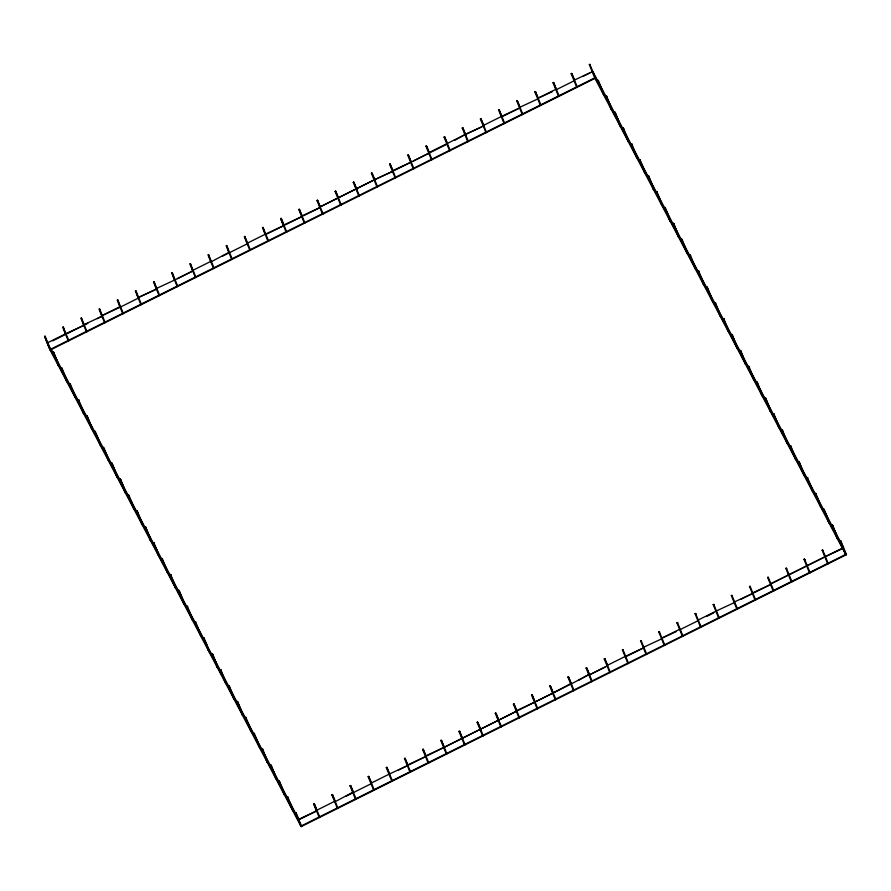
<?xml version="1.0" encoding="UTF-8"?>
<svg xmlns="http://www.w3.org/2000/svg" width="891" height="891" viewBox="0 0 891 891"><rect width="100%" height="100%" fill="white"/><g stroke="black" fill="none" stroke-linecap="round" stroke-linejoin="round"><path stroke-width="1.34" d="M845.659 554.458L840.291 541.193L840.837 540.926L846.45 554.659L301.113 826.625L49.907 349.595L44.55 336.341L45.341 336.542L44.806 336.809L50.163 350.074L595.489 78.118L589.887 64.375L589.341 64.653L594.698 77.907L845.904 554.937M68.317 341.019L62.704 327.275L63.25 327.008L65.644 334.392M86.483 331.964L80.869 318.221L81.415 317.953L83.799 325.326L67.36 333.535M104.637 322.91L99.024 309.166L99.569 308.899L101.964 316.272L97.264 318.622M122.802 313.855L117.189 300.111L117.735 299.844L120.118 307.217L102.253 315.525L119.873 306.738M140.956 304.789L135.343 291.056L135.889 290.789L138.283 298.162L120.664 306.95M159.121 295.734L153.508 282.001L154.054 281.723L156.437 289.107L138.573 297.416L155.268 289.698M177.276 286.679L171.662 272.947L172.208 272.668L174.603 280.052L156.727 288.361M195.441 277.624L189.828 263.892L190.373 263.613L192.757 270.998L177.487 278.605M213.595 268.57L207.982 254.826L208.527 254.559L210.922 261.943M231.76 259.515L226.147 245.771L226.693 245.504L229.076 252.877L222.026 256.396M249.914 250.46L244.301 236.716L244.847 236.449L247.241 243.822L229.622 252.61M268.08 241.394L262.466 227.662L263.012 227.394L264.95 233.665M286.234 232.339L280.62 218.607L281.166 218.328L283.861 224.833M304.399 223.285L298.786 209.552L299.331 209.274L302.016 215.778M322.553 214.23L316.94 200.497L317.486 200.219L320.181 206.723M340.718 205.175L335.105 191.431L335.651 191.164L338.335 197.668M358.873 196.12L353.259 182.377L353.805 182.109L356.979 189.816M377.038 187.065L371.424 173.322L371.97 173.054L375.144 180.762M395.192 178L389.579 164.267L390.124 164L392.82 170.504M413.357 168.945L407.744 155.212L408.29 154.934L410.974 161.438M431.511 159.89L425.898 146.157L426.7 146.358L429.373 152.985L446.992 144.208M449.677 150.835L444.063 137.103L444.609 136.824L447.538 143.93M467.831 141.78L462.217 128.037L462.763 127.769L465.937 135.477M485.996 132.726L480.383 118.982L480.928 118.715L483.613 125.219M504.15 123.671L498.537 109.927L499.083 109.66L501.778 116.164M522.315 114.616L516.702 100.872L517.248 100.605L519.932 107.109M540.469 105.55L534.856 91.818L535.402 91.55L538.097 98.055M558.635 96.495L553.021 82.763L553.567 82.484L556.251 88.989M576.789 87.441L571.176 73.708L571.721 73.43L574.417 79.934M265.685 234.021L283.561 225.713L280.877 219.086L281.422 218.807M299.576 209.753L298.786 209.552M317.742 200.698L316.94 200.497M335.896 191.643L335.105 191.431M354.061 182.588L353.259 182.377M372.215 173.533L371.424 173.322M390.381 164.467L389.579 164.267M408.535 155.413L407.744 155.212M426.7 146.358L425.898 146.157M444.854 137.303L444.063 137.103M463.019 128.248L462.217 128.037M481.173 119.194L480.383 118.982M499.339 110.139L498.537 109.927M517.493 101.073L516.702 100.872M535.658 92.018L534.856 91.818M553.812 82.963L553.021 82.763M571.977 73.908L571.176 73.708M47.769 342.701L65.388 333.913M65.934 333.635L83.799 325.326M84.088 324.58L101.964 316.272M193.046 270.24L210.666 261.464M228.831 252.409L211.457 261.664M247.531 243.076L265.15 234.288M283.85 224.966L301.715 216.658L285.276 224.855M302.004 215.912L319.88 207.603L303.43 215.8M392.808 170.626L410.673 162.318M429.128 152.517L446.736 143.729M447.282 143.462L464.902 134.675L454.588 140.422M483.601 125.341L501.221 116.565M501.767 116.287L519.631 107.978M519.921 107.232L537.796 98.923M555.694 89.39L538.086 98.177L552.431 91.628M574.405 80.067L592.816 71.48L600.924 86.895M52.725 340.83L64.464 334.971M84.344 325.059L87.864 323.299M267.111 233.91L282.38 226.303M391.338 171.963L374.643 179.681L392.519 171.373M394.234 170.515L409.504 162.908M413.569 160.87L428.838 153.263L411.219 162.051M480.962 127.268L465.447 134.396L483.312 126.088M503.192 116.175L518.462 108.568M582.87 76.437L589.92 72.928M49.907 349.595L595.244 77.64L846.45 554.659M52.914 352.223L53.716 352.424L59.073 365.689L58.528 365.956L52.914 352.223L53.716 352.424M598.251 80.257L597.705 80.535L603.318 94.268L603.864 94.001L598.496 80.736M55.598 358.85L56.144 358.583L51.143 349.094M55.843 359.329L56.389 359.062L64.508 374.465L63.963 374.732L56.467 360.51M58.271 365.488L58.817 365.21L53.46 351.945M61.824 367.838L67.438 381.571L66.892 381.849L61.279 368.106L62.08 368.317M608.308 101.942L606.069 96.417L606.615 96.15L607.785 100.516M611.972 109.404L611.426 109.682L608.753 103.044L609.299 102.777L601.18 87.374M69.643 383.988L70.445 384.199L69.643 383.988L75.256 397.731L75.802 397.453L70.189 383.72M614.434 112.299L615.236 112.511L620.593 125.765L620.047 126.043L614.434 112.299L615.236 112.511M72.572 391.104L73.118 390.826L81.237 406.24L80.691 406.508L75.067 395.838M619.791 125.564L620.336 125.297L614.979 112.032M78.007 399.881L78.809 400.081L78.007 399.881L83.364 413.134L83.91 412.867M622.798 128.193L623.6 128.393L622.798 128.193L628.411 141.925L628.957 141.658L623.344 127.914M86.917 415.496L86.371 415.763L91.985 429.495L92.53 429.228L86.917 415.496L92.274 428.749L91.728 429.028M631.162 144.075L631.964 144.275L631.162 144.075L636.775 157.807L637.321 157.54L631.708 143.796M633.846 150.702L634.392 150.434L626.273 135.02L625.727 135.298L633.223 149.521M95.281 431.378L94.747 431.645L100.349 445.389L100.895 445.11L95.281 431.378L94.992 432.124M640.328 160.157L639.526 159.957L644.895 173.222L645.429 172.943M103.657 447.26L103.111 447.527L108.713 461.271L109.259 461.003L103.902 447.739M648.436 175.572L647.902 175.839L653.504 189.583L654.05 189.304L648.436 175.572L653.805 188.836L653.259 189.104M117.378 476.407L116.832 476.674L111.475 463.42L112.021 463.142L117.077 477.153L117.623 476.885L112.021 463.142M656.266 191.732L657.057 191.933L656.266 191.732L661.868 205.465L662.414 205.197L656.812 191.454M119.84 479.302L120.63 479.503L125.987 492.768L125.442 493.035L119.84 479.302L120.63 479.503M664.63 207.614L665.421 207.815L664.63 207.614L669.987 220.879L670.533 220.6M667.303 214.241L667.849 213.974L659.741 198.559L659.195 198.838L665.432 210.688M125.197 492.567L125.742 492.289L120.385 479.035M128.749 494.917L128.204 495.184L133.806 508.928L134.352 508.65L128.995 495.396M672.995 223.496L673.785 223.697L679.142 236.961L678.597 237.24L672.995 223.496L673.785 223.697M678.352 236.761L678.897 236.483L673.54 223.229M137.114 510.799L142.716 524.543L142.181 524.81L137.114 510.799L136.568 511.066L141.925 524.331L142.471 524.064M681.359 239.378L682.15 239.59L681.359 239.378L686.961 253.122L687.507 252.844L681.905 239.111M684.032 246.016L684.578 245.738L676.469 230.335L675.924 230.602L681.537 241.272M144.932 526.96L145.723 527.16L151.091 540.425L150.546 540.692L144.932 526.96L145.723 527.16M689.723 255.272L690.514 255.472L689.723 255.272L695.336 269.004L695.871 268.737L690.269 254.993M150.289 540.213L150.835 539.946L145.478 526.681M153.842 542.574L153.297 542.842L158.91 556.574L159.456 556.307L153.842 542.574L153.553 543.321M698.087 271.154L698.878 271.354L698.087 271.154L700.315 276.678M701.017 278.259L701.562 277.992L709.682 293.395L709.136 293.662L701.64 279.44M703.99 284.14L703.445 284.418L700.772 277.78L701.306 277.513L693.198 262.099L692.652 262.377L700.148 276.6M161.661 558.724L162.463 558.935L161.661 558.724L167.274 572.467L167.82 572.189L162.207 558.457M706.452 287.036L707.254 287.247L712.611 300.501L712.065 300.779L706.708 287.515M711.809 300.3L712.355 300.022L706.997 286.768M170.025 574.617L170.827 574.818L170.025 574.617L175.382 587.871L175.928 587.603M714.816 302.918L715.618 303.129L714.816 302.918L717.055 308.453M717.745 310.035L718.291 309.756L726.41 325.17L725.864 325.438L718.369 311.215M178.389 590.499L179.191 590.7L184.548 603.964L184.003 604.232L178.389 590.499L179.191 590.7M723.18 318.811L723.982 319.011L723.18 318.811L725.864 325.438M181.073 597.126L181.619 596.859L173.5 581.444L172.954 581.723L179.826 594.754M183.746 603.753L184.292 603.485L178.935 590.221M186.754 606.381L187.556 606.582L186.754 606.381L192.367 620.125L192.913 619.846L187.299 606.114M732.09 334.426L737.703 348.158L737.158 348.426L732.09 334.426L731.544 334.693L736.902 347.958L737.447 347.679M189.438 613.008L189.983 612.741L181.864 597.338L181.319 597.605L188.814 611.827M189.694 613.487L190.229 613.22L198.348 628.623M195.374 622.742L195.664 621.996L195.129 622.263L197.613 628.266M739.909 350.575L740.711 350.787L746.068 364.04L745.522 364.319L739.909 350.575L740.711 350.787M195.664 621.996L201.277 635.728L200.731 636.007L198.058 629.369L198.604 629.102L206.712 644.516L206.166 644.783M742.849 357.681L743.384 357.414L751.503 372.817M745.277 363.84L745.812 363.561L740.454 350.308M203.493 638.156L204.284 638.357L203.493 638.156L208.85 651.41L209.396 651.143M749.075 366.669L748.284 366.457L750.957 373.095L743.473 358.873M211.858 654.039L212.648 654.239L218.005 667.504L217.46 667.771L211.858 654.039L212.648 654.239M762.551 395.337L762.005 395.604L756.648 382.35L757.194 382.072L758.352 386.438M217.215 667.303L217.76 667.025L212.403 653.76M220.222 669.921L221.013 670.121L220.222 669.921L222.65 675.946M765.013 398.232L765.803 398.433L771.16 411.698L770.615 411.965L765.013 398.232L765.803 398.433M223.151 677.026L223.697 676.759L231.805 692.162L231.259 692.441L223.775 678.218M770.37 411.497L770.915 411.219L765.558 397.965M228.586 685.803L229.377 686.014L228.586 685.803L231.504 693.042M773.377 414.115L774.168 414.326L773.377 414.115L778.979 427.858L779.525 427.58L773.923 413.847M234.489 698.8L233.943 699.067L231.705 693.543M237.496 701.417L236.95 701.696L242.564 715.428L243.098 715.161L237.496 701.417L242.853 714.682L242.307 714.95M781.741 429.997L782.532 430.208L781.741 429.997L787.343 443.74L787.889 443.473L782.287 429.729M784.414 436.635L784.96 436.356L776.852 420.953L776.306 421.22L783.79 435.443M245.86 717.3L245.315 717.578L250.928 731.311L251.474 731.043L245.86 717.3L245.571 718.057M790.896 446.09L790.105 445.89L795.463 459.143L796.008 458.876M254.225 733.193L259.838 746.925L259.292 747.204L253.679 733.46L254.481 733.672M799.015 461.505L798.47 461.772L804.083 475.504L804.629 475.237L799.015 461.505L804.373 474.758L803.827 475.037M267.946 762.34L267.4 762.607L262.043 749.342L262.589 749.075L264.527 755.345M806.834 477.654L807.636 477.866L806.834 477.654L812.447 491.398L812.993 491.119L807.38 477.387M262.589 749.075L268.202 762.807L267.656 763.086L264.972 756.459L265.518 756.181L273.637 771.595L273.091 771.862L269.349 764.745M270.407 765.235L271.209 765.436L276.566 778.701L276.021 778.968L270.407 765.235L271.209 765.436M815.198 493.547L816 493.748L815.198 493.547L820.811 507.28L821.357 507.012L815.744 493.269M275.764 778.489L276.31 778.222L270.953 764.957M279.317 780.85L278.772 781.117L284.385 794.85L284.931 794.583L279.574 781.318M823.562 509.429L824.364 509.63L823.562 509.429L828.92 522.683L829.465 522.416M287.682 796.732L287.136 797L292.749 810.743L293.295 810.465L287.682 796.732L287.392 797.478M831.927 525.311L832.729 525.512L838.086 538.777L837.54 539.055L831.927 525.311L832.729 525.512M837.284 538.576L837.83 538.298L832.472 525.044M296.302 813.093L295.511 812.882L300.868 826.146L846.194 554.191M319.279 817.57L313.665 803.827L314.211 803.559L317.14 810.665M337.433 808.516L331.831 794.772L332.621 794.984L335.306 801.61L352.669 792.344M355.598 799.45L349.985 785.717L350.776 785.918L353.46 792.556L371.079 783.768M373.752 790.395L368.15 776.662L368.685 776.384L371.168 782.387M391.917 781.34L386.304 767.608L386.85 767.329L389.334 773.332M410.072 772.285L404.469 758.553L405.004 758.274L407.944 765.38M428.237 763.231L422.624 749.487L423.169 749.22L426.098 756.325M446.391 754.176L440.789 740.432L441.58 740.644L444.264 747.271L461.872 738.483L444.264 747.271M464.556 745.121L458.943 731.377L459.734 731.589L462.418 738.216L480.037 729.428L462.418 738.216M482.71 736.066L477.108 722.323L477.899 722.523L480.583 729.161L498.192 720.373L480.583 729.161M500.876 727L495.262 713.268L496.053 713.468L498.737 720.106L515.176 711.898M519.03 717.946L513.428 704.213L513.962 703.935L516.903 711.051M537.195 708.891L531.582 695.158L532.373 695.359L535.057 701.985L552.676 693.209L536.226 701.406M555.349 699.836L549.747 686.092L550.538 686.304L553.211 692.931L570.83 684.143M573.514 690.781L567.901 677.037L568.692 677.249L571.376 683.876L588.739 674.621L578.426 680.368M591.669 681.726L586.066 667.983L586.857 668.194L589.53 674.821L604.8 667.203M609.834 672.672L604.221 658.928L604.766 658.661L607.25 664.664M622.386 649.873L623.177 650.074L622.386 649.873L627.988 663.606M640.54 640.818L641.331 641.019L640.54 640.818L646.153 654.551M658.705 631.764L659.496 631.964L658.705 631.764L664.307 645.496M676.859 622.709L677.65 622.909L676.859 622.709L682.473 636.441M695.025 613.643L695.815 613.854L695.025 613.643L700.627 627.387M713.179 604.588L713.969 604.8L713.179 604.588L718.792 618.332M731.333 595.533L732.135 595.745L731.333 595.533L736.946 609.277M749.498 586.478L750.289 586.679L749.498 586.478L755.111 600.211M767.652 577.424L768.454 577.624L767.652 577.424L773.265 591.156M785.817 568.369L786.608 568.569L785.817 568.369L791.431 582.101M803.972 559.314L804.773 559.515L803.972 559.314L809.585 573.047M822.137 550.248L822.928 550.46L822.137 550.248L827.75 563.992M316.84 811.545L313.922 804.306L314.456 804.038M332.621 794.984L331.831 794.772M350.776 785.918L349.985 785.717M368.941 776.863L368.15 776.662M387.095 767.808L386.304 767.608M405.26 758.753L404.469 758.553M423.414 749.699L422.624 749.487M441.58 740.644L440.789 740.432M459.734 731.589L458.943 731.377M477.899 722.523L477.108 722.323M496.053 713.468L495.262 713.268M514.218 704.413L513.428 704.213M532.373 695.359L531.582 695.158M550.538 686.304L549.747 686.092M568.692 677.249L567.901 677.037M586.857 668.194L586.066 667.983M605.011 659.128L604.221 658.928M840.547 541.672L840.837 540.926M316.884 810.186L334.504 801.399M371.369 783.022L388.988 774.234M389.523 773.967L407.399 765.659M407.688 764.912L425.553 756.604L409.114 764.801M425.842 755.846L443.718 747.538L427.268 755.746M516.646 710.572L534.511 702.264M570.585 683.675L553.211 692.931M607.439 665.287L625.059 656.5M625.605 656.233L643.469 647.924M643.759 647.178L661.634 638.869M679.543 629.336L661.924 638.123L676.269 631.563M698.243 620.002L715.863 611.226M716.397 610.948L734.273 602.639M734.563 601.893L752.427 593.584M752.717 592.838L770.592 584.529L754.142 592.727M345.864 796.342L352.914 792.823M397.999 770.336L406.218 766.238M518.072 710.461L533.341 702.843M627.03 656.121L642.3 648.514M706.719 616.383L713.758 612.874M740.688 599.443L751.258 594.174M842.051 548.889L825.356 556.608L843.521 547.553L835.402 532.15L834.856 532.417L842.975 547.831M589.887 64.375L589.341 64.653M692.942 261.631L684.834 246.217L684.288 246.484L692.396 261.898M709.927 293.874L718.046 309.277L717.5 309.556L720.429 316.661L720.975 316.383L715.362 302.65M726.655 325.638L734.774 341.053M751.759 373.296L759.867 388.71L759.321 388.977L753.084 377.127M776.596 420.474L768.488 405.071L767.942 405.338L775.426 419.561M595.388 77.684L600.389 87.162M600.634 87.641L603.129 92.386M604.376 94.747L608.13 101.864M637.845 158.286L634.091 151.18L634.637 150.913L642.756 166.316L642.211 166.584L639.092 160.658M646.833 175.36L642.467 167.062L643.001 166.795L651.121 182.198L650.575 182.477L648.08 177.732M672.549 224.198L667.559 214.72L668.105 214.453L676.213 229.856L675.668 230.123L673.796 226.57M709.381 294.141L716.253 307.183M727.357 328.289L734.229 341.32M760.825 391.828L759.577 389.456L760.123 389.178L768.231 404.592L767.686 404.859L762.072 394.201M788.412 444.219L784.67 437.113L785.216 436.835L793.324 452.249L792.79 452.517L789.66 446.591M795.529 457.74L793.035 452.996L793.58 452.717L801.7 468.131L801.154 468.399L796.777 460.101M823.128 510.131L818.127 500.653L818.673 500.374L826.792 515.789L826.247 516.056L824.375 512.503M832.116 527.205L826.492 516.535L827.037 516.268L835.157 531.671L834.611 531.938L833.363 529.577M574.116 80.814L556.496 89.601M577.335 87.173L571.721 73.43M828.296 563.725L822.683 549.981M559.169 96.228L553.567 82.484M810.131 572.779L804.517 559.036M541.015 105.283L535.402 91.55M791.976 581.834L786.363 568.09M522.85 114.338L517.248 100.605M773.811 590.889L768.198 577.145M504.696 123.392L499.083 109.66M755.657 599.944L750.044 586.211M486.531 132.447L480.928 118.715M737.492 608.998L731.879 595.266M468.376 141.513L462.763 127.769M719.338 618.053L713.724 604.321M450.211 150.568L444.609 136.824M697.954 620.76L680.334 629.536M701.172 627.108L695.559 613.376M432.057 159.623L426.444 145.879M683.018 636.174L677.405 622.43M413.892 168.677L408.29 154.934M664.853 645.229L659.24 631.485M395.738 177.732L390.124 164M646.699 654.284L641.086 640.54M377.572 186.787L371.97 173.054M628.534 663.338L622.92 649.606M607.15 666.034L589.53 674.821M359.418 195.842L353.805 182.109M610.38 672.393L604.766 658.661M341.253 204.908L335.651 191.164M592.214 681.448L586.601 667.715M323.099 213.963L317.486 200.219M574.06 690.503L568.447 676.77M304.934 223.017L299.331 209.274M555.895 699.569L550.282 685.825M286.779 232.072L281.166 218.328M537.741 708.623L532.127 694.88M268.614 241.127L263.012 227.394M516.357 711.319L498.737 720.106M519.576 717.678L513.962 703.935M250.46 250.182L244.847 236.449M501.421 726.733L495.808 713M232.295 259.236L226.693 245.504M483.256 735.788L477.643 722.055M214.141 268.291L208.527 254.559M465.102 744.843L459.489 731.11M192.757 270.998L175.137 279.774M195.975 277.357L190.373 263.613M446.937 753.897L441.323 740.165M177.821 286.412L172.208 272.668M428.783 762.963L423.169 749.22M159.667 295.467L154.054 281.723M410.617 772.018L405.004 758.274M141.502 304.522L135.889 290.789M392.463 781.073L386.85 767.329M123.348 313.576L117.735 299.844M374.298 790.128L368.685 776.384M105.183 322.631L99.569 308.899M356.144 799.182L350.531 785.45M87.028 331.686L81.415 317.953M337.979 808.237L332.365 794.505M68.863 340.752L63.25 327.008M319.824 817.292L314.211 803.559M64.753 374.944L72.873 390.347L72.327 390.626L64.208 375.211M89.601 422.122L81.482 406.708L80.936 406.987L82.818 410.539M215.332 660.877L223.441 676.28M232.061 692.641L240.169 708.055M265.273 755.702L257.154 740.298L256.608 740.566L264.104 754.788M47.479 343.447L54.975 357.67M84.066 412.912L89.055 422.39M108.535 459.377L106.04 454.644L106.586 454.365L114.694 469.78L114.148 470.047L109.782 461.75M117.523 476.451L114.404 470.526L114.95 470.248L123.058 485.662L122.513 485.929L118.77 478.823M143.239 525.289L139.497 518.183L140.043 517.905L148.151 533.319L147.616 533.586L144.487 527.661M152.227 542.363L147.861 534.065L148.407 533.787L156.526 549.201L155.981 549.469L153.475 544.735M190.318 614.679L197.802 628.901M198.058 629.369L205.543 643.592M207.046 646.443L214.531 660.665L215.076 660.398L205.531 643.046M214.787 661.144L222.271 675.367M232.763 695.281L239.623 708.323M264.972 756.459L268.091 762.384M277.09 779.447L273.337 772.341L273.882 772.063L282.001 787.477L281.456 787.744L278.337 781.819M50.453 349.328L301.659 826.347L296.046 812.614M824.108 509.151L829.721 522.894L829.176 523.162L825.278 513.517M790.651 445.611L796.253 459.355L795.719 459.622L792.299 451.191M757.194 382.072L762.796 395.816L762.25 396.083L759.332 388.855M748.819 366.19L754.432 379.934L753.886 380.201L751.213 373.574M723.726 318.533L729.339 332.276L728.793 332.543L726.354 326.518M698.633 270.875L704.246 284.619L703.701 284.886L698.822 272.835M665.176 207.336L670.778 221.079L670.232 221.347L665.855 210.499M640.072 159.689L645.685 173.422L645.14 173.7L641.732 165.258M606.615 96.15L612.228 109.883L611.683 110.15L608.753 102.922M297.705 818.183L301.113 826.625M229.132 685.535L234.734 699.268L234.188 699.546L232.406 695.125M229.277 687.384L231.515 692.908M220.768 669.653L226.37 683.386L225.824 683.664L222.895 676.547M204.039 637.878L209.641 651.622L209.095 651.889L206.868 646.365M170.571 574.339L176.184 588.082L175.638 588.35L170.727 576.199M78.553 399.602L84.166 413.346L83.62 413.613L78.709 401.462M45.096 336.063L50.709 349.807M337.789 198.069L320.17 206.857L337.789 198.069M355.943 189.015L338.324 197.791L355.943 189.015M374.097 179.949L356.489 188.736L374.097 179.949M609.544 103.256L608.998 103.523L617.118 118.937L617.663 118.659L609.544 103.256M617.909 119.138L617.363 119.405L625.482 134.819L626.028 134.541L617.909 119.138M89.846 422.601L89.3 422.869L97.42 438.283L97.965 438.004L89.846 422.601M98.21 438.483L97.676 438.751L105.784 454.165L106.33 453.887L98.21 438.483M651.377 182.677L650.831 182.945L658.939 198.359L659.485 198.092L651.377 182.677M123.314 486.141L122.769 486.408L130.877 501.822L131.423 501.544L123.314 486.141M131.679 502.023L131.133 502.29L139.241 517.704L139.787 517.426L131.679 502.023M156.771 549.68L156.226 549.947L164.345 565.362L164.891 565.083L156.771 549.68M165.136 565.562L164.59 565.83L172.709 581.244L173.255 580.965L165.136 565.562M735.019 341.531L734.474 341.799L742.593 357.213L743.139 356.935L735.019 341.531M240.425 708.523L239.879 708.802L247.999 724.205L248.533 723.938L240.425 708.523M248.789 724.416L248.244 724.684L256.363 740.087L256.909 739.82L248.789 724.416M801.945 468.61L801.399 468.878L809.518 484.292L810.064 484.013L801.945 468.61M810.309 484.492L809.763 484.76L817.882 500.174L818.428 499.896L810.309 484.492M282.247 787.956L281.701 788.223L289.82 803.626L290.366 803.359L282.247 787.956M290.611 803.838L290.076 804.105L298.184 819.52L316.595 810.933L298.986 819.72L290.611 803.838M788.502 574.996L770.882 583.783L788.502 574.996M806.656 565.941L789.036 574.728L806.656 565.941M824.821 556.886L807.201 565.674L824.821 556.886"/></g></svg>
